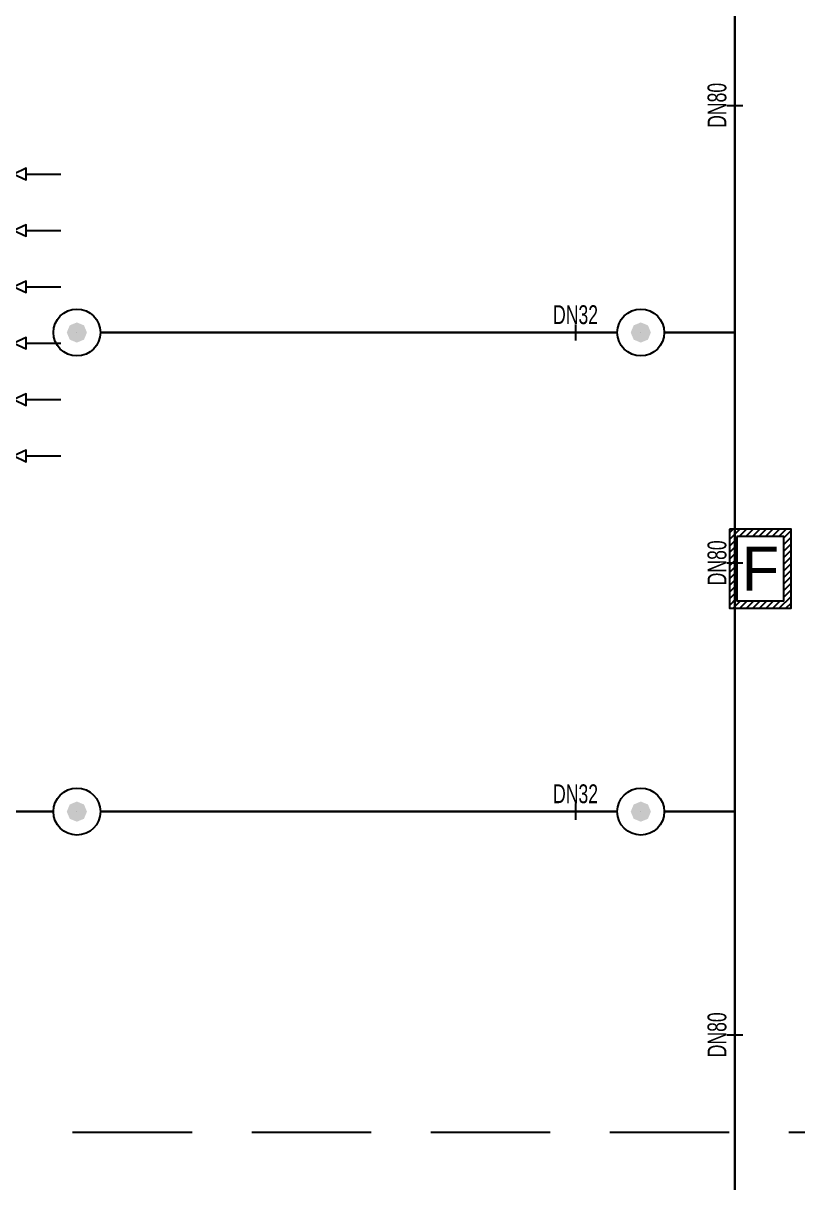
# Model space of a CAD drawing. Header units: millimetres. Extents: x -379292 to 1221486, y 92049 to 447512.
# Drawn here: x -171140 to -167020, y 189350 to 195522 of the extents above; entities that cross this region are included whole.
import ezdxf
from ezdxf.enums import TextEntityAlignment as Align

# ---------------------------------------------------------------- set-up
doc = ezdxf.new("R2010")
doc.units = ezdxf.units.MM
doc.linetypes.add('HIDDEN', pattern=[9.525, 6.35, -3.175])
for name, color, linetype in [('-M-YNGN-BORUID', 7, 'Continuous'), ('-M-YNGN-BORUUZUN', 7, 'Continuous'), ('-M-YNGN-BORUYUK', 7, 'Continuous'), ('-M-YNGN-SPR-YUK', 7, 'Continuous'), ('-M-YNGN-ZON4-CAP-', 7, 'Continuous'), ('-M-YNGN-ZON4-SPR-', 7, 'Continuous'), ('05_LOUVER', 2, 'Continuous'), ('05_SYMBOL', 2, 'Continuous'), ('08_FIRE ALARM BUTTON', 4, 'Continuous')]:
    doc.layers.add(name, color=color, linetype=linetype)
doc.layers.add('-M-YNGN-SPR-CAPCIZGI', color=188, linetype='Continuous', plot=False)
for name, color, linetype, lineweight in [('-M-YNGN-ZON4', 3, 'SP', 30), ('08_DEDECTOR', 3, 'Continuous', 9), ('A-MENF-POZ', 137, 'Continuous', 0)]:
    doc.layers.add(name, color=color, linetype=linetype, lineweight=lineweight)
doc.styles.add('CIZGI', font='tahoma.ttf', dxfattribs={"width": 0.8, "oblique": 20})
doc.styles.add('HCAD', font='HCAD.SHX', dxfattribs={"width": 0.8, "height": 0.2})
doc.styles.add('IKT-MD', font='romans.shx', dxfattribs={"width": 0.5, "height": 20})
doc.styles.add('PIPESIZE', font='hcad.shx', dxfattribs={"width": 0.8})
doc.styles.add('SPR-NOT', font='romans.shx')
doc.styles.add('YAZI-2.5', font='arial.ttf', dxfattribs={"height": 2.5})
doc.linetypes.add('SP', pattern='A,2,-0.1,["SP",CIZGI,S=0.14,R=0.2,X=0,Y=-0.07],-0.255', length=2.355)

# ---------------------------------------------------------------- blocks, each defined once
blk = doc.blocks.new('*U68')
at = {"color": 0}
for p, q in [((209.9, 5), (15, 5)), ((15, 5), (15, 0)), ((209.9, 0), (209.9, 5))]:
    blk.add_line(p, q, dxfattribs=at)
for points in [[(209.9, 20), (209.9, 0), (15, 0), (15, 20)], [(224.9, 0), (0, 0), (0, -2), (224.9, -2)]]:
    blk.add_lwpolyline(points, close=True, dxfattribs=at)
for points in [[(34.99, -13), (31.92, -13), (35, -6.54), (38.08, -13), (35, -13), (35, -31.54)], [(64.99, -13), (61.92, -13), (65, -6.54), (68.08, -13), (65, -13), (65, -31.54)], [(94.99, -13), (91.92, -13), (95, -6.54), (98.08, -13), (95, -13), (95, -31.54)], [(124.99, -13), (121.92, -13), (125, -6.54), (128.08, -13), (125, -13), (125, -31.54)], [(154.99, -13), (151.92, -13), (155, -6.54), (158.08, -13), (155, -13), (155, -31.54)], [(184.99, -13), (181.92, -13), (185, -6.54), (188.08, -13), (185, -13), (185, -31.54)]]:
    blk.add_lwpolyline(points, dxfattribs=at)
at = {"layer": 'A-MENF-POZ', "style": 'IKT-MD', "width": 0.5}
blk.add_attdef('MDamper:GEN+YUK', text='', height=10, dxfattribs=at).set_placement((112.45, -55), align=Align.MIDDLE_CENTER)
blk = doc.blocks.new('OtoParkBodrumKatMimari')
at = {"layer": '05_SYMBOL', "color": 252, "linetype": 'HIDDEN', "ltscale": 100}
blk.add_lwpolyline([(17400, 100800, -0.414214), (19400, 102800), (128500, 102800, -0.414214), (130500, 100800), (130500, 90800, -0.414214), (128500, 88800), (19400, 88800, -0.414214), (17400, 90800), (17400, 100800)], format="xyb", dxfattribs=at)
at = {"layer": '05_LOUVER', "color": 8, "xscale": -10, "yscale": 10, "zscale": 10, "rotation": 89.99999999999997}
blk.add_blockref('*U68', (75100, 94250), dxfattribs=at)
blk = doc.blocks.new('SPRKL100')
at = {"layer": '-M-YNGN-SPR-CAPCIZGI'}
blk.add_line((0, 0.431), (0, -0.431), dxfattribs=at)
at = {"layer": '-M-YNGN-BORUID', "color": 0, "style": 'HCAD', "width": 0.8, "flags": 1}
blk.add_attdef('DIC', text='', height=0.4, dxfattribs=at).set_placement((0, -1.693), align=Align.CENTER)
at = {"layer": '-M-YNGN-BORUUZUN', "color": 0, "style": 'HCAD', "width": 0.7}
blk.add_attdef('BOY', text='', height=0.8, dxfattribs=at).set_placement((0, -1.08), align=Align.CENTER)
at = {"layer": '-M-YNGN-BORUYUK', "color": 6, "style": 'PIPESIZE', "width": 0.8}
blk.add_attdef('YUK', text='', height=0.5, dxfattribs=at).set_placement((0, 1.866), align=Align.CENTER)
at = {"color": 0, "style": 'PIPESIZE', "width": 0.7}
blk.add_attdef('CAP', text='', height=1, dxfattribs=at).set_placement((0, 0.45), align=Align.CENTER)
blk = doc.blocks.new('SP-C-UP-12')
at = {"ltscale": 10}
blk.add_line((0, 0), (0, 0), dxfattribs=at)
at = {"color": 1, "linetype": 'Continuous'}
blk.add_circle((0, 0), 12.5, dxfattribs=at)
at = {"ltscale": 10}
for points in [[(-5.37, 0), (-3.8, 3.8), (-3.8, -3.8), (0, 5.37)], [(-3.8, -3.8), (0, 5.37), (0, -5.37), (3.8, 3.8)], [(0, -5.37), (3.8, 3.8), (3.8, -3.8), (5.37, 0)]]:
    blk.add_solid(points, dxfattribs=at)
at = {"layer": '-M-YNGN-SPR-YUK', "style": 'SPR-NOT', "width": 0.5, "flags": 9}
for tag, p in [('YUK', (0, 17.77)), ('CAP', (0, 14.42)), ('TIP', (0.2, 10.78))]:
    blk.add_attdef(tag, text='', height=2.5, dxfattribs=at).set_placement(p, align=Align.MIDDLE_CENTER)
blk = doc.blocks.new('A$C69E781E7')
at = {"layer": '-M-YNGN-ZON4', "ltscale": 500}
for p, q in [((-6030.9, -7485.08), (-6030.9, -2137.58)), ((-6093.4, -5082.58), (-6368.4, -5082.58)), ((-6068.4, -5082.58), (-6030.9, -5082.58)), ((-6393.4, -5337.58), (-6668.4, -5337.58)), ((-6093.4, -5337.58), (-6368.4, -5337.58)), ((-6068.4, -5337.58), (-6030.9, -5337.58))]:
    blk.add_line(p, q, dxfattribs=at)
at = {"layer": '-M-YNGN-ZON4-CAP-'}
ref = blk.add_blockref('SPRKL100', (-6030.9, -4961.68), dxfattribs=dict(at, xscale=10.00000000000001, yscale=10.00000000000001, zscale=10.00000000000001, rotation=90))
ref.add_attrib('CAP', 'DN80', dxfattribs={"layer": '0', "color": 0, "height": 10, "rotation": 90, "style": 'PIPESIZE', "width": 0.7}).set_placement((-6035.4, -4961.68), align=Align.CENTER)
ref = blk.add_blockref('SPRKL100', (-6115.62, -5082.58), dxfattribs=dict(at, xscale=10, yscale=10, zscale=10))
ref.add_attrib('CAP', 'DN32', dxfattribs={"layer": '0', "color": 0, "height": 10, "style": 'PIPESIZE', "width": 0.7}).set_placement((-6115.62, -5078.08), align=Align.CENTER)
ref = blk.add_blockref('SPRKL100', (-6030.9, -5205.17), dxfattribs=dict(at, xscale=10.00000000000001, yscale=10.00000000000001, zscale=10.00000000000001, rotation=90))
ref.add_attrib('CAP', 'DN80', dxfattribs={"layer": '0', "color": 0, "height": 10, "rotation": 90, "style": 'PIPESIZE', "width": 0.7}).set_placement((-6035.4, -5205.17), align=Align.CENTER)
ref = blk.add_blockref('SPRKL100', (-6115.62, -5337.58), dxfattribs=dict(at, xscale=10, yscale=10, zscale=10))
ref.add_attrib('CAP', 'DN32', dxfattribs={"layer": '0', "color": 0, "height": 10, "style": 'PIPESIZE', "width": 0.7}).set_placement((-6115.62, -5333.08), align=Align.CENTER)
ref = blk.add_blockref('SPRKL100', (-6030.9, -5456.36), dxfattribs=dict(at, xscale=10.00000000000001, yscale=10.00000000000001, zscale=10.00000000000001, rotation=90))
ref.add_attrib('CAP', 'DN80', dxfattribs={"layer": '0', "color": 0, "height": 10, "rotation": 90, "style": 'PIPESIZE', "width": 0.7}).set_placement((-6035.4, -5456.36), align=Align.CENTER)
at = {"layer": '-M-YNGN-ZON4-SPR-'}
for p in [(-6380.9, -5082.58), (-6080.9, -5082.58), (-6380.9, -5337.58), (-6080.9, -5337.58)]:
    blk.add_blockref('SP-C-UP-12', p, dxfattribs=at)
blk = doc.blocks.new('YIB ORT')
at = {"layer": '08_FIRE ALARM BUTTON'}
h = blk.add_hatch(dxfattribs=at)
h.set_pattern_fill('ANSI31', color=1, scale=3.125)
h.paths.add_polyline_path([(65.625, 168.75), (-65.625, 168.75), (-65.625, 84.375), (-50, 84.375), (-50, 153.125), (50, 153.125), (50, 15.625), (-50, 15.625), (-50, 84.375), (-65.625, 84.375), (-65.625, 0), (65.625, 0)])
for points in [[(-65.625, 168.75), (-65.625, 0), (65.625, 0), (65.625, 168.75)], [(-50, 153.125), (-50, 15.625), (50, 15.625), (50, 153.125)]]:
    blk.add_lwpolyline(points, close=True, dxfattribs=at)
at = {"layer": '08_FIRE ALARM BUTTON', "color": 3, "style": 'YAZI-2.5'}
blk.add_text('F', height=93.75, dxfattribs=at).set_placement((0, 84.375), align=Align.MIDDLE_CENTER)

msp = doc.modelspace()

# ---------------------------------------------------------------- block references
at = {"color": 8}
msp.add_blockref('OtoParkBodrumKatMimari', (-246354.8, 100818.8), dxfattribs=at)

# ---------------------------------------------------------------- next in the draw order: block references
at = {"layer": '-M-YNGN-ZON4', "ltscale": 25, "xscale": 10, "yscale": 10, "zscale": 10}
msp.add_blockref('A$C69E781E7', (-107045.9, 244701.5), dxfattribs=at)
at = {"layer": '08_DEDECTOR', "xscale": 2.5, "yscale": 2.5, "zscale": 2.5}
msp.add_blockref('YIB ORT', (-167218.9, 192407.8), dxfattribs=at)

doc.saveas('drawing.dxf')
